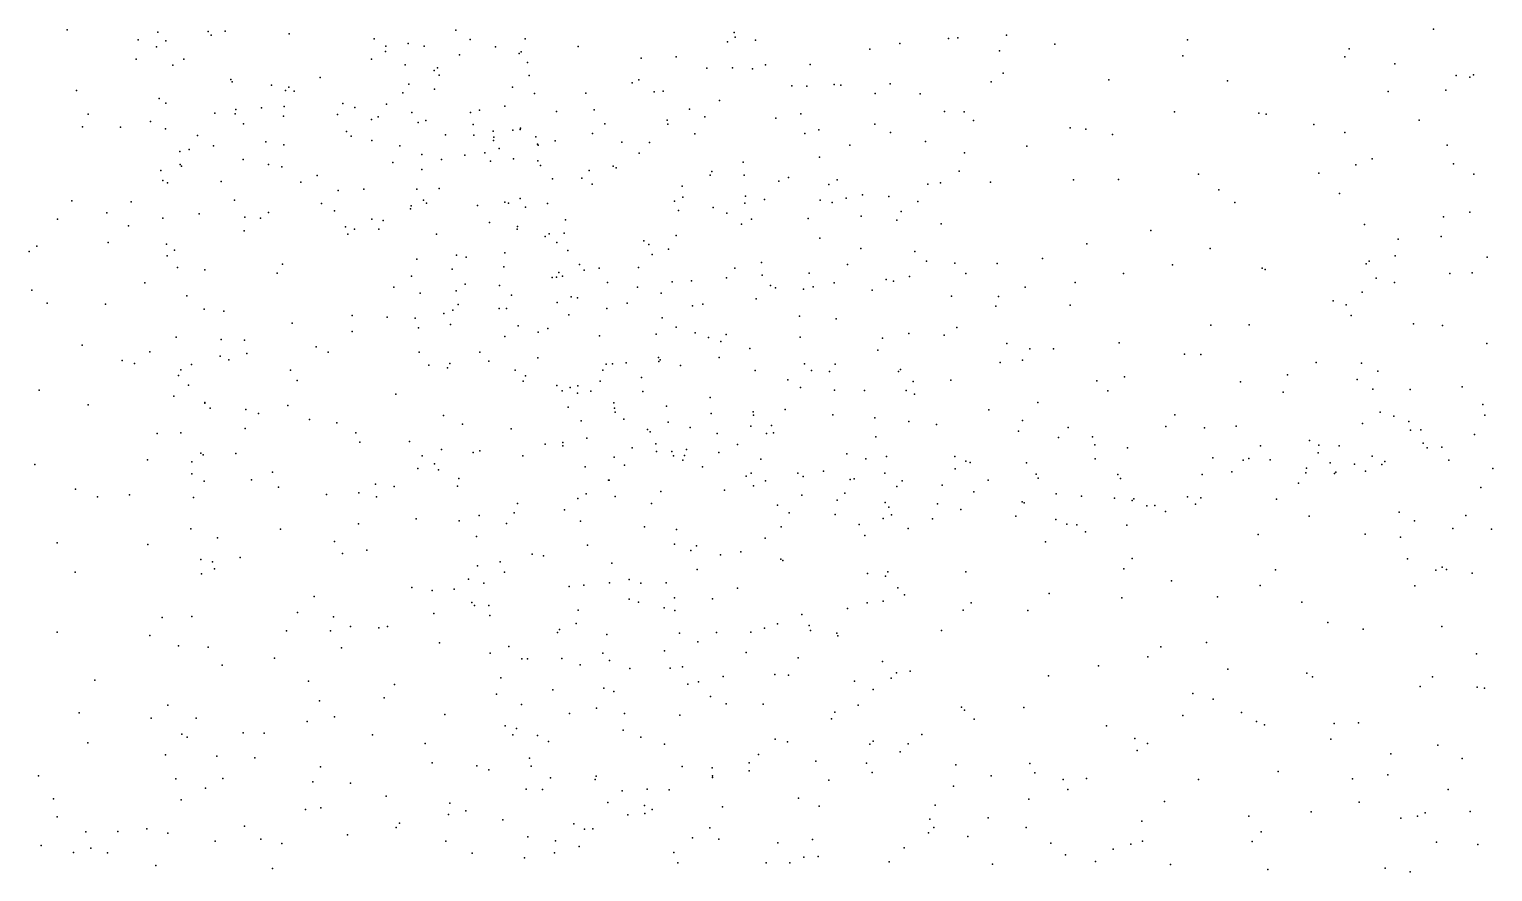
# Model space of a CAD drawing. Header units: metres. Extents: x -25 to 25, y -27.8 to 27.8.
# Drawn here: x -2.708 to -1.326, y -3.971 to -3.176 of the extents above; entities that cross this region are included whole.
import ezdxf

# ---------------------------------------------------------------- set-up
doc = ezdxf.new("R2010")
doc.units = ezdxf.units.M

msp = doc.modelspace()

# ---------------------------------------------------------------- linework, layer by layer
for p in [(-2.6725, -3.176, -0.4437), (-2.5868, -3.1784, -10.1973), (-2.5391, -3.1776, -9.8289), (-2.5232, -3.1775, 25.7237), (-2.3052, -3.1763, 2.5655), (-2.0425, -3.1787, 5.0213), (-1.3817, -3.1756, 15.8341), (-2.6052, -3.1857, -9.2595), (-2.5881, -3.1922, -10.0923), (-2.5792, -3.1866, -0.3821), (-2.5365, -3.1812, 6.3902), (-2.4628, -3.1798, -9.4196), (-2.3824, -3.1845, -24.0699), (-2.3715, -3.1917, -0.0091), (-2.3502, -3.189, 0.3056), (-2.3351, -3.1915, 0.4483), (-2.2917, -3.1853, 3.1281), (-2.2677, -3.1921, 4.2802), (-2.2398, -3.1846, 3.5949), (-2.1897, -3.1919, 5.2997), (-2.0487, -3.1873, -21.2223), (-2.0416, -3.1829, 6.7886), (-2.0223, -3.1858, -22.9457), (-1.8859, -3.189, -20.9876), (-1.84, -3.1843, 26.5348), (-1.831, -3.1837, 1.6309), (-1.7853, -3.1813, 1.7296), (-1.7394, -3.1897, 26.5513), (-1.6142, -3.1857, -25.7161), (-2.6073, -3.2039, 25.5724), (-2.5621, -3.2039, -10.4193), (-2.3848, -3.2037, 6.5843), (-2.3718, -3.1966, 24.186), (-2.3018, -3.1998, 3.9395), (-2.2454, -3.1985, 5.3813), (-2.2435, -3.1969, 3.3219), (-2.2377, -3.2069, -10.9006), (-2.1301, -3.2028, 4.5621), (-2.0971, -3.2016, 5.1808), (-1.9141, -3.1945, 1.443), (-1.7917, -3.1959, 1.8092), (-1.6186, -3.2007, 6.8149), (-1.4656, -3.2015, 6.7941), (-1.4616, -3.1941, -11.3359), (-2.5726, -3.2095, -9.9871), (-2.353, -3.2091, 0.2373), (-2.3259, -3.2145, -10.8089), (-2.3226, -3.212, 3.0391), (-2.3209, -3.219, 5.5378), (-2.236, -3.2191, -25.4864), (-2.0681, -3.2123, 23.8727), (-2.0439, -3.212, -25.6324), (-2.025, -3.2131, 2.1861), (-2.0127, -3.2091, 1.2107), (-1.9707, -3.2087, 1.2937), (-1.7883, -3.2171, -11.2172), (-1.4183, -3.2082, 15.5139), (-1.3604, -3.2193, -25.6124), (-1.3442, -3.2185, 15.9402), (-2.6636, -3.2334, -0.3825), (-2.5179, -3.223, 6.3348), (-2.5167, -3.2252, -10.5551), (-2.4795, -3.2285, -0.2246), (-2.4661, -3.2335, -20.5409), (-2.463, -3.2302, -24.8687), (-2.458, -3.2339, 25.7633), (-2.4335, -3.221, -0.1538), (-2.3496, -3.2273, 2.7815), (-2.3255, -3.2321, 2.6084), (-2.2519, -3.2301, 26.1873), (-2.1387, -3.2262, 0.9219), (-2.1323, -3.2232, -21.4502), (-2.1094, -3.2339, 2.2684), (-1.9878, -3.229, 4.9837), (-1.9739, -3.2292, 2.1252), (-1.9478, -3.2276, 6.7847), (-1.9415, -3.2283, 1.3791), (-1.8949, -3.2271, 23.7204), (-1.7995, -3.2253, 1.8852), (-1.6884, -3.2233, 6.7983), (-1.5765, -3.2244, 23.5755), (-1.4246, -3.2342, 15.7334), (-1.3701, -3.2331, 6.7354), (-1.3474, -3.2209, 26.4656), (-2.5856, -3.2411, -10.2307), (-2.5793, -3.2454, -10.3309), (-2.4674, -3.2484, 5.8639), (-2.412, -3.2458, 24.2516), (-2.3708, -3.2462, 0.0563), (-2.3553, -3.2357, 25.9627), (-2.2591, -3.2482, 5.4828), (-2.2309, -3.2362, 6.6725), (-2.1824, -3.236, -10.949), (-2.118, -3.2346, 5.2534), (-2.0561, -3.2428, 6.7423), (-1.9092, -3.2362, -11.1383), (-1.8667, -3.2367, 2.0061), (-2.6525, -3.2557, 25.458), (-2.533, -3.2548, -9.7989), (-2.5138, -3.2555, 6.1556), (-2.5132, -3.2513, 6.0537), (-2.489, -3.2497, 25.6651), (-2.4681, -3.2577, 6.3876), (-2.4172, -3.2562, -24.2722), (-2.4006, -3.2496, -25.216), (-2.3851, -3.2608, -10.7452), (-2.3788, -3.2583, 25.8797), (-2.3467, -3.2542, 2.8478), (-2.3335, -3.2618, 0.3608), (-2.2913, -3.2543, 0.537), (-2.2829, -3.2521, 3.9943), (-2.2101, -3.2533, 5.41), (-2.1745, -3.2518, 2.3316), (-2.1057, -3.2615, 26.3287), (-2.0846, -3.2511, -11.0199), (-2.0702, -3.2582, 1.0986), (-2.003, -3.2594, 23.8312), (-1.9793, -3.2555, 4.8795), (-1.8437, -3.2532, -11.1626), (-1.8252, -3.2534, 6.7747), (-1.8163, -3.2618, 26.5028), (-1.6265, -3.2537, 6.7675), (-1.5468, -3.2548, -11.293), (-1.54, -3.2558, 6.7609), (-1.3953, -3.2614, 15.8866), (-2.658, -3.2676, -9.2028), (-2.6221, -3.2679, 24.3538), (-2.5937, -3.2628, -20.376), (-2.5796, -3.2697, -0.3024), (-2.5493, -3.2758, -10.4686), (-2.5057, -3.2649, -9.6957), (-2.4085, -3.272, 6.479), (-2.341, -3.2636, 5.6425), (-2.3151, -3.2753, 3.0715), (-2.2888, -3.2655, 2.5106), (-2.2883, -3.2755, 26.032), (-2.2701, -3.2719, -10.8636), (-2.2514, -3.271, 24.1255), (-2.2446, -3.2703, 2.4333), (-2.2441, -3.2689, 3.7115), (-2.1763, -3.2739, 26.2395), (-2.1646, -3.2648, -21.6704), (-2.105, -3.2651, 23.9509), (-2.0797, -3.2744, 4.6106), (-1.9757, -3.2741, 5.0813), (-1.9623, -3.2704, 1.3266), (-1.9096, -3.2651, -20.0975), (-1.8947, -3.2731, 1.5246), (-1.7249, -3.2685, 26.5175), (-1.7101, -3.2699, 23.6386), (-1.685, -3.2751, -11.2351), (-1.495, -3.2655, 26.5119), (-1.4655, -3.2729, 6.7212), (-2.5573, -3.289, -9.8745), (-2.5342, -3.2857, 24.3674), (-2.4847, -3.2819, -9.4215), (-2.4679, -3.2848, -17.8373), (-2.404, -3.2764, 5.7652), (-2.3847, -3.2807, -0.0371), (-2.3582, -3.2857, 5.711), (-2.2697, -3.2807, 6.5946), (-2.2694, -3.2775, 4.0828), (-2.2644, -3.2883, 3.919), (-2.2298, -3.2772, 4.2541), (-2.228, -3.2842, 3.6386), (-2.2275, -3.285, 3.3998), (-2.2116, -3.2808, -22.0771), (-2.1486, -3.2821, 6.6795), (-2.1223, -3.2826, 4.5069), (-1.9331, -3.2849, 6.7412), (-1.8618, -3.2816, 1.5994), (-1.766, -3.2861, -11.1946), (-1.3688, -3.285, 6.6768), (-2.566, -3.2909, -9.9546), (-2.5657, -3.3033, -9.2975), (-2.5062, -3.2987, -0.1729), (-2.4822, -3.3032, -9.4891), (-2.3647, -3.3013, 0.1348), (-2.3375, -3.2937, 0.2511), (-2.3187, -3.2985, 24.2365), (-2.2967, -3.2946, 3.1383), (-2.2779, -3.2924, 3.2133), (-2.2725, -3.3001, 5.5881), (-2.2509, -3.298, 3.7802), (-2.2277, -3.2997, 3.516), (-2.132, -3.2926, 5.369), (-2.0338, -3.3012, -11.0469), (-1.9617, -3.2964, -11.1032), (-1.8249, -3.2921, 1.7398), (-1.4398, -3.2979, 15.4919), (-1.3631, -3.3026, -11.2951), (-2.5839, -3.309, -10.1874), (-2.5645, -3.3047, 25.4534), (-2.4695, -3.3055, 6.2231), (-2.4364, -3.3135, 6.314), (-2.3374, -3.3079, 2.6751), (-2.2254, -3.3043, 5.517), (-2.2141, -3.3168, 0.6691), (-2.1862, -3.3162, -10.9369), (-2.1792, -3.3089, 0.7378), (-2.1566, -3.3048, 4.3965), (-2.154, -3.3063, 24.0344), (-2.065, -3.3134, 2.2035), (-2.0636, -3.3098, 6.687), (-2.0329, -3.3134, 26.3444), (-1.991, -3.3156, 4.7323), (-1.8298, -3.3095, 1.8376), (-1.6793, -3.3173, 6.7205), (-1.6038, -3.3125, 23.5807), (-1.4903, -3.3115, -11.2744), (-1.4553, -3.3037, 15.6068), (-1.3437, -3.3124, 15.2248), (-2.5819, -3.3183, -10.3078), (-2.5777, -3.3206, -10.044), (-2.527, -3.3193, -9.7716), (-2.4518, -3.3199, 6.1359), (-2.4164, -3.3279, -19.7766), (-2.3923, -3.3265, 5.8387), (-2.3422, -3.3267, 2.9128), (-2.3211, -3.3258, 25.895), (-2.1764, -3.3219, 5.4646), (-2.0916, -3.3237, 1.0285), (-2.0002, -3.3191, 5.2278), (-1.9531, -3.3222, 5.141), (-1.9451, -3.3179, 1.4019), (-1.8595, -3.3217, 26.4533), (-1.8474, -3.3206, 1.6742), (-1.8004, -3.32, 23.6885), (-1.722, -3.3178, -17.738), (-1.5845, -3.3271, 26.5004), (-1.4707, -3.3308, 6.6707), (-2.668, -3.3375, 24.4338), (-2.612, -3.3386, -20.9522), (-2.5145, -3.3371, -9.6795), (-2.4322, -3.3401, 6.0589), (-2.348, -3.345, 2.7549), (-2.3476, -3.3422, 5.7771), (-2.3359, -3.3371, -10.7922), (-2.3331, -3.3398, 6.4707), (-2.2848, -3.342, -10.8409), (-2.259, -3.3387, 2.4446), (-2.2557, -3.3399, 0.543), (-2.2446, -3.3355, 3.9776), (-2.2396, -3.3437, 3.8794), (-2.2186, -3.3402, 3.5914), (-2.0988, -3.3379, 26.2696), (-2.0909, -3.334, -10.9976), (-2.0623, -3.344, 1.1072), (-2.0322, -3.3397, 4.639), (-2.0318, -3.3331, 5.3081), (-2.0138, -3.3363, 2.1317), (-1.9611, -3.337, 2.0733), (-1.9499, -3.3392, 23.8244), (-1.9365, -3.3351, 4.8792), (-1.9212, -3.3318, 4.9742), (-1.8963, -3.3334, 6.7062), (-1.8688, -3.3382, 23.7542), (-1.5695, -3.3393, 6.6871), (-2.6816, -3.3548, 25.2643), (-2.6348, -3.3488, -9.217), (-2.5819, -3.3538, -10.2451), (-2.5477, -3.35, -10.4645), (-2.5045, -3.3529, -9.4292), (-2.4899, -3.3538, -0.1234), (-2.4821, -3.3486, 25.5319), (-2.42, -3.3469, -0.0639), (-2.3847, -3.3548, 5.9038), (-2.3738, -3.3561, 25.7403), (-2.2735, -3.358, 5.6854), (-2.2016, -3.3556, 5.5596), (-2.0949, -3.3466, 5.4164), (-2.0492, -3.3491, -23.6778), (-2.0261, -3.355, 23.9209), (-1.9724, -3.3544, 6.6817), (-1.9225, -3.3521, 5.0854), (-1.8888, -3.3558, -25.5662), (-1.8846, -3.3477, -11.1171), (-1.3725, -3.3526, 15.9653), (-1.3475, -3.3483, 26.429), (-2.6144, -3.3611, 25.322), (-2.5051, -3.3659, -9.5596), (-2.4095, -3.362, 6.2508), (-2.4074, -3.3692, 6.1784), (-2.4009, -3.3644, 24.3615), (-2.3779, -3.3642, 0.0579), (-2.3235, -3.369, 3.0533), (-2.2475, -3.3642, 3.3391), (-2.2469, -3.3617, -17.9416), (-2.2209, -3.3713, 3.7841), (-2.217, -3.3688, -10.9007), (-2.203, -3.3682, 24.1438), (-2.0971, -3.3703, 6.6114), (-2.0355, -3.3595, 5.3731), (-1.9616, -3.3727, -11.0841), (-1.8468, -3.3592, 1.7825), (-1.6488, -3.3655, 6.6781), (-1.447, -3.3598, -20.7397), (-1.3746, -3.3712, -11.2603), (-2.7082, -3.3854, -9.1412), (-2.7009, -3.3805, 24.4991), (-2.6338, -3.3768, -0.2399), (-2.5785, -3.3784, 24.4748), (-2.5711, -3.384, -9.302), (-2.2098, -3.3768, 4.1251), (-2.1996, -3.3845, 6.5362), (-2.1277, -3.3753, 5.4979), (-2.1229, -3.3788, 2.2514), (-2.1044, -3.3833, -19.968), (-1.9229, -3.3825, 5.2509), (-1.8719, -3.3855, 5.1756), (-1.7092, -3.3783, -20.1923), (-1.5927, -3.3826, -11.2111), (-1.4153, -3.3738, 6.5691), (-2.5781, -3.3896, -10.0565), (-2.4691, -3.3973, 24.4513), (-2.3421, -3.3926, 2.9419), (-2.3046, -3.3889, 3.1357), (-2.2954, -3.3909, 24.2849), (-2.26, -3.4, 6.4608), (-2.2589, -3.3867, 0.478), (-2.1885, -3.3976, 0.6481), (-2.1197, -3.3883, 4.4054), (-2.0165, -3.3958, -22.853), (-1.9355, -3.3976, 1.4565), (-1.8606, -3.3945, 5.0936), (-1.8341, -3.3965, 26.4154), (-1.7941, -3.3967, -17.9509), (-1.7513, -3.392, 26.4511), (-1.6284, -3.3979, 26.4695), (-1.4454, -3.3971, 15.4492), (-1.4426, -3.3945, 26.4558), (-1.4182, -3.3895, -20.2326), (-1.3311, -3.3908, 6.4833), (-2.5683, -3.4005, -9.9635), (-2.5424, -3.4028, 25.31), (-2.4739, -3.4058, -10.6084), (-2.3472, -3.4087, 0.1326), (-2.3087, -3.4022, 5.8161), (-2.2142, -3.41, 3.4615), (-2.2103, -3.4098, 3.8497), (-2.2079, -3.4053, 3.5343), (-2.2044, -3.4087, 4.0625), (-2.1841, -3.403, 2.3178), (-2.1699, -3.401, -25.3656), (-2.1327, -3.4005, 0.861), (-2.1008, -3.4142, 24.0489), (-2.0827, -3.4132, 2.188), (-2.0495, -3.4102, 5.4722), (-2.0418, -3.401, 4.5663), (-2.0159, -3.4077, -11.0387), (-1.9716, -3.4059, -21.163), (-1.8988, -3.4117, 23.8159), (-1.8918, -3.4135, 1.62), (-1.8768, -3.4089, 1.8861), (-1.8237, -3.4063, 6.6536), (-1.6748, -3.4061, 23.6378), (-1.5436, -3.401, 23.5479), (-1.5407, -3.4025, 6.6223), (-1.4361, -3.4107, 23.4845), (-1.3664, -3.4061, 15.2692), (-1.3452, -3.4054, 23.4468), (-2.7058, -3.4219, 25.0482), (-2.5992, -3.415, -0.1902), (-2.5595, -3.4274, -10.3753), (-2.3639, -3.4192, -10.754), (-2.3391, -3.4246, 6.0025), (-2.305, -3.4226, 0.2769), (-2.2966, -3.4161, 2.5187), (-2.2641, -3.4176, 25.9339), (-2.2526, -3.4265, 2.432), (-2.1965, -3.4281, 3.9426), (-2.162, -3.4148, -21.8408), (-2.1336, -3.419, -10.9536), (-2.1112, -3.4246, 0.9312), (-2.0082, -3.4175, 1.2574), (-2.0032, -3.4197, 2.0934), (-1.9768, -3.4211, 26.3103), (-1.9679, -3.4188, 23.8964), (-1.9478, -3.4151, 4.7203), (-1.912, -3.4219, 5.343), (-1.837, -3.4277, 4.998), (-1.7926, -3.428, -23.3038), (-1.7676, -3.419, 23.7107), (-1.7204, -3.4146, -11.1523), (-1.4492, -3.4237, 15.7672), (-1.4186, -3.4148, 15.8902), (-2.6914, -3.4342, -0.198), (-2.6362, -3.4352, 25.1233), (-2.5429, -3.4398, 25.2258), (-2.5245, -3.4416, -0.099), (-2.3082, -3.4407, -10.7983), (-2.3032, -3.4354, 5.9301), (-2.2644, -3.4392, 6.3526), (-2.2575, -3.4392, 0.4281), (-2.2097, -3.4337, 5.7122), (-2.1905, -3.4291, 26.06), (-2.1627, -3.4393, 4.1614), (-2.1435, -3.4343, -22.6151), (-2.0817, -3.4368, 5.5524), (-2.0719, -3.4351, 1.0846), (-2.0217, -3.4301, 6.5805), (-1.7952, -3.437, 5.175), (-1.7249, -3.4361, 6.6193), (-1.4766, -3.432, -11.21), (-1.4643, -3.4358, 15.6268), (-2.4599, -3.4531, 25.4061), (-2.4032, -3.4459, -24.8012), (-2.3702, -3.4473, 0.0548), (-2.3437, -3.4484, 25.6653), (-2.3165, -3.4438, 6.0758), (-2.3103, -3.4543, 3.0949), (-2.2465, -3.4555, 5.8234), (-2.1985, -3.4452, 0.5738), (-2.1103, -3.448, 4.335), (-1.9807, -3.4464, 5.4593), (-1.9459, -3.4491, 2.0228), (-1.5923, -3.4549, 6.5668), (-1.5561, -3.4548, -17.5478), (-1.4596, -3.4457, 6.5073), (-1.4006, -3.4536, 15.3548), (-1.3733, -3.4553, 6.416), (-2.5696, -3.4664, -10.1739), (-2.5268, -3.4685, -9.4661), (-2.5048, -3.4692, -10.5356), (-2.4033, -3.461, 24.464), (-2.3405, -3.4576, 2.8794), (-2.2591, -3.4656, 3.2812), (-2.2275, -3.4615, 24.2491), (-2.2184, -3.4581, -10.876), (-2.1696, -3.4649, 6.4566), (-2.1161, -3.4634, 2.241), (-2.0973, -3.457, 6.5068), (-2.0791, -3.4622, -18.0552), (-2.0667, -3.4666, 26.2071), (-2.0501, -3.4639, 4.4579), (-1.9802, -3.4664, 1.3249), (-1.9024, -3.4673, 6.5697), (-1.8774, -3.4627, 4.8221), (-1.844, -3.4645, 5.3737), (-1.8322, -3.4571, 6.5898), (-2.6583, -3.4738, -9.1627), (-2.5944, -3.48, 24.7177), (-2.5028, -3.4817, -0.0433), (-2.4373, -3.4753, 0.0011), (-2.4259, -3.4803, -10.6457), (-2.3398, -3.4804, 0.1505), (-2.2827, -3.4805, 3.1927), (-2.0551, -3.4705, -10.9773), (-2.0277, -3.477, 1.1981), (-1.9068, -3.4786, 1.575), (-1.7848, -3.4722, 5.0395), (-1.7631, -3.4774, -11.1094), (-1.7409, -3.4773, 5.1517), (-1.6786, -3.4718, 26.436), (-1.617, -3.4824, -11.1383), (-1.6016, -3.4828, 23.5774), (-1.3314, -3.4723, -11.1985), (-2.6205, -3.4884, 24.9739), (-2.6087, -3.4912, -9.2283), (-2.565, -3.4972, -0.0853), (-2.5551, -3.492, -9.8625), (-2.5279, -3.4841, -10.4408), (-2.5198, -3.4876, 24.6499), (-2.3307, -3.4927, 2.9429), (-2.3131, -3.4951, 2.5776), (-2.3109, -3.4911, 0.2483), (-2.2742, -3.489, 25.8191), (-2.2277, -3.4857, 3.3706), (-2.1633, -3.4919, 4.0211), (-2.1573, -3.4915, -23.8942), (-2.1444, -3.4906, 4.117), (-2.1138, -3.4856, 0.8886), (-2.1134, -3.4892, 4.2497), (-2.1122, -3.4876, 5.6835), (-2.0931, -3.4932, 24.0942), (-2.0565, -3.4855, 2.1554), (-1.976, -3.4914, 5.5308), (-1.9469, -3.4919, 1.43), (-1.8852, -3.4967, 1.8788), (-1.7913, -3.4901, 4.9703), (-1.7699, -3.488, 5.3329), (-1.4927, -3.4903, 23.4907), (-1.4497, -3.4909, -17.3535), (-2.5674, -3.5024, -10.0688), (-2.4615, -3.4975, 24.5892), (-2.4553, -3.5073, 25.3094), (-2.2494, -3.4976, 6.0234), (-2.2416, -3.5079, -24.0878), (-2.2396, -3.5029, 6.1037), (-2.1689, -3.5077, 3.701), (-2.1664, -3.4976, 5.7694), (-2.1298, -3.5045, 6.4042), (-2.0227, -3.4979, 5.5933), (-1.9917, -3.5067, 23.9631), (-1.9693, -3.4979, 4.5622), (-1.9525, -3.4987, -11.0278), (-1.8873, -3.4987, 26.3495), (-1.8733, -3.5081, 4.7476), (-1.8378, -3.5068, -11.0684), (-1.6997, -3.5075, 23.6586), (-1.6738, -3.5039, 5.243), (-1.5641, -3.5084, 6.4917), (-1.5196, -3.5018, 26.4313), (-1.454, -3.5063, 15.714), (-1.4343, -3.4983, 6.4048), (-2.699, -3.5163, -9.1061), (-2.5716, -3.5221, 24.8945), (-2.5578, -3.5117, -9.9902), (-2.3619, -3.5202, 25.5229), (-2.2099, -3.512, 25.9618), (-2.2048, -3.517, 5.9481), (-2.1973, -3.5139, 6.2833), (-2.1905, -3.5192, 0.525), (-2.1901, -3.5122, 5.8717), (-2.1777, -3.5173, 3.5749), (-2.1286, -3.5175, 26.0858), (-2.0651, -3.5234, 1.0923), (-1.9797, -3.5137, 2.0623), (-1.9475, -3.5164, 6.501), (-1.9194, -3.5165, 1.9817), (-1.8799, -3.5165, 1.7976), (-1.872, -3.5201, 6.5053), (-1.6893, -3.5169, 5.3353), (-1.5239, -3.5181, -11.1433), (-1.4393, -3.5155, 15.4782), (-1.4038, -3.5157, 6.332), (-1.3548, -3.5131, 15.9741), (-2.6526, -3.5302, -0.1), (-2.5424, -3.5279, -10.3461), (-2.5424, -3.5285, -9.4306), (-2.5373, -3.5334, -9.5424), (-2.5038, -3.5345, 24.728), (-2.4918, -3.5385, 25.1453), (-2.4639, -3.5308, -10.5664), (-2.1993, -3.5324, 6.1686), (-2.1562, -3.5283, 0.6439), (-2.1553, -3.5333, -22.0298), (-2.1548, -3.5372, 3.85), (-2.1064, -3.5314, 5.7836), (-2.0641, -3.5384, 4.2799), (-2.0244, -3.5368, 5.6875), (-1.9942, -3.5347, 4.4566), (-1.8018, -3.535, 5.4886), (-1.7557, -3.5279, 5.4352), (-1.4322, -3.5372, -25.5585), (-1.3352, -3.53, 6.1708), (-2.5042, -3.5524, 24.8185), (-2.4436, -3.5441, 0.0364), (-2.4178, -3.5472, -10.6259), (-2.3168, -3.5402, 2.6574), (-2.2989, -3.5483, 0.2905), (-2.1868, -3.5453, 6.0097), (-2.1465, -3.5438, 3.9633), (-2.1047, -3.5467, 2.234), (-2.0839, -3.5517, 5.848), (-2.0268, -3.5503, 2.1173), (-2.024, -3.5398, 6.4275), (-2.007, -3.5497, -21.3184), (-1.9491, -3.5395, 5.6066), (-1.9094, -3.5425, 4.6201), (-1.8773, -3.5458, 1.7161), (-1.8513, -3.5488, 5.5656), (-1.7702, -3.5449, 4.9096), (-1.7269, -3.5516, 5.5052), (-1.6346, -3.5507, 5.4991), (-1.6263, -3.5396, 6.466), (-1.5983, -3.552, 5.2247), (-1.5683, -3.5502, 5.3592), (-1.4489, -3.5479, 15.5699), (-1.4192, -3.5409, 15.8685), (-1.4053, -3.546, 6.2474), (-1.3334, -3.5398, -11.1465), (-2.5875, -3.5572, -19.5618), (-2.565, -3.5566, -9.3451), (-2.3998, -3.5567, 25.3517), (-2.3961, -3.5655, 24.6091), (-2.349, -3.5647, -10.7134), (-2.2531, -3.553, 24.3731), (-2.2042, -3.5657, 3.3929), (-2.1815, -3.5615, 3.4842), (-2.1242, -3.5536, 5.9376), (-2.1216, -3.5557, 4.0586), (-2.0584, -3.5573, -10.9332), (-2.012, -3.5572, 4.3751), (-2.0053, -3.5567, 1.27), (-1.9086, -3.5605, 5.6609), (-1.7739, -3.555, 6.472), (-1.7359, -3.561, -20.9434), (-1.704, -3.5604, -11.0799), (-1.499, -3.5638, 5.4405), (-1.4035, -3.5542, 6.1758), (-1.3938, -3.5538, 15.3697), (-1.3915, -3.5663, 5.6746), (-1.3432, -3.5581, 6.0238), (-2.5462, -3.5759, -9.7524), (-2.5439, -3.5774, -9.6148), (-2.513, -3.5761, -10.4074), (-2.337, -3.5784, 24.5451), (-2.3187, -3.5722, 2.9529), (-2.2888, -3.5751, -19.7754), (-2.2826, -3.5735, 2.541), (-2.242, -3.5784, 3.2855), (-2.221, -3.5672, 2.4158), (-2.2042, -3.569, 0.4425), (-2.1558, -3.5797, 3.6979), (-2.1387, -3.5708, -10.8914), (-2.1164, -3.567, 6.2148), (-2.1157, -3.5742, 0.8157), (-2.1012, -3.5741, 6.1393), (-2.0996, -3.5783, 6.0234), (-2.0893, -3.5779, 4.1443), (-2.0875, -3.5722, 24.1414), (-2.0569, -3.5751, 6.2694), (-2.0392, -3.5676, 24.0436), (-1.9361, -3.5766, 5.7242), (-1.8985, -3.5789, 1.9282), (-1.8341, -3.5789, 4.7226), (-1.7018, -3.5678, 6.4475), (-1.6709, -3.5709, 5.0197), (-1.5903, -3.5801, 6.3476), (-1.5452, -3.569, 5.4984), (-1.4907, -3.5755, 5.6043), (-1.4902, -3.5684, 6.2922), (-1.471, -3.5688, 5.5221), (-1.4397, -3.5786, 5.3787), (-1.3879, -3.5707, 5.9163), (-1.374, -3.5701, 5.7959), (-2.7031, -3.5865, -9.0835), (-2.5966, -3.5822, -9.2463), (-2.5546, -3.5841, -10.051), (-2.4785, -3.5937, 24.8956), (-2.3411, -3.5903, 25.4361), (-2.3255, -3.5859, 2.8275), (-2.3218, -3.5917, 2.7536), (-2.1831, -3.5887, 24.2978), (-2.1461, -3.587, 3.7733), (-2.091, -3.5825, 0.9391), (-2.0722, -3.5887, 26.1123), (-2.0171, -3.5815, 5.8617), (-1.9579, -3.5929, 4.4293), (-1.9179, -3.5811, 4.547), (-1.8337, -3.5907, -11.0237), (-1.8237, -3.5834, 6.3992), (-1.8195, -3.5845, 5.6962), (-1.7663, -3.5848, 26.3648), (-1.7015, -3.5813, 5.6158), (-1.5723, -3.5934, 5.1307), (-1.5615, -3.5823, 5.6118), (-1.5564, -3.5808, 26.4007), (-1.536, -3.582, -20.7927), (-1.5018, -3.5899, 5.2695), (-1.4796, -3.5851, 5.7252), (-1.4742, -3.5937, 5.8116), (-1.4565, -3.5863, -11.1038), (-1.446, -3.5929, 26.4009), (-1.4308, -3.5866, 23.4204), (-1.4277, -3.5836, 15.785), (-1.3675, -3.5824, 5.4352), (-1.3259, -3.5904, 23.3402), (-2.5545, -3.5952, -9.9636), (-2.543, -3.6021, -10.2519), (-2.4984, -3.6011, 0.0366), (-2.4729, -3.6078, -10.5179), (-2.3811, -3.6051, -10.6511), (-2.3635, -3.6073, -24.5223), (-2.3036, -3.6071, 3.0344), (-2.3025, -3.5998, 25.5643), (-2.1611, -3.6013, 3.5845), (-2.1604, -3.6012, 25.9707), (-2.031, -3.5975, 6.001), (-2.0264, -3.5946, 1.204), (-2.0241, -3.6068, 4.2517), (-2.0127, -3.602, 6.1477), (-1.9822, -3.5946, 6.2854), (-1.9772, -3.5977, 1.3391), (-1.9327, -3.6008, 5.806), (-1.9292, -3.6001, 1.5109), (-1.9001, -3.5947, 6.3295), (-1.8886, -3.6074, 1.7941), (-1.8837, -3.6018, 23.8694), (-1.846, -3.6061, 5.7881), (-1.8025, -3.6013, -22.9533), (-1.7573, -3.5956, 6.3749), (-1.7553, -3.5994, 4.8439), (-1.6799, -3.5959, 6.3431), (-1.6776, -3.5997, 5.7187), (-1.6003, -3.5961, 5.718), (-1.5094, -3.6042, 6.1071), (-1.5023, -3.5945, 6.2062), (-1.4755, -3.5949, 5.8961), (-2.6646, -3.6098, -0.0297), (-2.6439, -3.617, -9.166), (-2.6135, -3.6151, -18.0544), (-2.5532, -3.6177, -9.8688), (-2.4275, -3.6149, -10.5808), (-2.3969, -3.6134, 24.6832), (-2.3801, -3.6172, 25.2687), (-2.1901, -3.6185, 25.8887), (-2.1822, -3.6142, 2.3567), (-2.1547, -3.6168, 0.5659), (-2.1118, -3.6119, 3.9506), (-2.0514, -3.6107, 2.1481), (-1.9785, -3.6154, 6.0795), (-1.9451, -3.6202, 26.2424), (-1.9378, -3.6136, 5.9184), (-1.8159, -3.6123, 23.7881), (-1.7384, -3.6141, 6.3021), (-1.7142, -3.6163, 5.789), (-1.683, -3.6182, 6.2591), (-1.6664, -3.6205, 26.384), (-1.6648, -3.619, 4.9691), (-1.6143, -3.6171, 6.2178), (-1.6016, -3.6179, 23.5607), (-1.5302, -3.6191, 6.0051), (-1.3371, -3.6082, 15.9664), (-2.2832, -3.6346, -10.7523), (-2.2502, -3.632, 24.4436), (-2.247, -3.6232, 0.3345), (-2.2027, -3.6294, 3.3637), (-2.1205, -3.6232, -22.2215), (-2.0015, -3.6248, 2.0859), (-1.9903, -3.6322, 24.0134), (-1.947, -3.6337, 1.4398), (-1.8999, -3.6225, 6.1627), (-1.8963, -3.6268, 6.0682), (-1.8938, -3.6341, -10.9716), (-1.8503, -3.6237, 4.6266), (-1.8283, -3.629, 5.941), (-1.7763, -3.6354, 6.2228), (-1.7703, -3.6217, -11.0319), (-1.7686, -3.6226, 5.8382), (-1.6526, -3.6254, 6.1587), (-1.6452, -3.6252, -11.0574), (-1.6349, -3.6309, 6.0702), (-1.6067, -3.6241, 5.9753), (-1.4993, -3.6352, -11.0693), (-1.4144, -3.6315, 15.5441), (-1.3512, -3.6346, 15.3513), (-2.5555, -3.6474, -9.5472), (-2.471, -3.6477, 0.085), (-2.3972, -3.6426, 25.1557), (-2.3429, -3.6379, 0.186), (-2.302, -3.6396, 0.2481), (-2.2574, -3.6421, 3.1974), (-2.1875, -3.6399, 0.4331), (-2.1272, -3.6454, 0.686), (-2.097, -3.6478, 0.8813), (-1.9979, -3.6453, -10.9181), (-1.9244, -3.6432, 1.975), (-1.9016, -3.6376, 1.638), (-1.8781, -3.6469, -20.1409), (-1.8552, -3.6378, 6.0062), (-1.7386, -3.6385, 5.922), (-1.7281, -3.6427, -23.3281), (-1.7188, -3.6434, 6.1194), (-1.6714, -3.6439, -18.0051), (-1.3997, -3.6397, 5.2346), (-1.3636, -3.6469, -11.0627), (-1.327, -3.6475, 5.2927), (-2.6817, -3.6606, -9.0993), (-2.5961, -3.6621, -9.2603), (-2.5303, -3.6556, -10.1439), (-2.42, -3.6593, 24.8688), (-2.2859, -3.6546, 2.5878), (-2.181, -3.6626, -18.1701), (-2.0989, -3.6616, -10.8584), (-2.0132, -3.656, 26.1428), (-1.919, -3.6537, 4.396), (-1.7482, -3.6594, 4.7568), (-1.7107, -3.6502, 6.0035), (-1.5476, -3.6526, 5.0705), (-1.4464, -3.6523, 5.1724), (-1.413, -3.6551, 15.7121), (-2.5462, -3.6762, -9.7304), (-2.5091, -3.6742, -10.2614), (-2.4122, -3.6704, -18.1021), (-2.3895, -3.6675, 24.7565), (-2.2331, -3.6712, 2.4868), (-2.2226, -3.6726, -10.7743), (-2.0834, -3.6676, 24.189), (-2.0779, -3.6633, -21.6256), (-2.0552, -3.6717, 26.0679), (-2.036, -3.669, 1.1678), (-1.9982, -3.6759, 1.2881), (-1.6666, -3.6754, 23.6241), (-1.4063, -3.6755, 23.3476), (-2.6647, -3.6882, 0.0308), (-2.5456, -3.6898, -9.8406), (-2.535, -3.6783, -10.0686), (-2.5332, -3.6849, -9.9569), (-2.2849, -3.6822, 3.0303), (-2.2635, -3.6785, 25.6102), (-2.2593, -3.6883, 3.1299), (-2.1579, -3.6797, 0.5262), (-2.0774, -3.6856, 0.9847), (-1.9965, -3.6773, 4.179), (-1.9165, -3.6895, -10.9125), (-1.8973, -3.6878, 23.9129), (-1.8236, -3.688, 4.5529), (-1.6744, -3.6851, -11.0006), (-1.5312, -3.6861, -20.2358), (-1.3795, -3.6862, 26.3743), (-1.3736, -3.6835, 15.8279), (-1.3695, -3.6856, 15.4337), (-1.3452, -3.6891, 5.2168), (-2.3467, -3.7028, 24.6472), (-2.3069, -3.7042, -10.6575), (-2.2932, -3.6947, 2.9264), (-2.2788, -3.6985, 24.5009), (-2.1984, -3.7017, 3.3039), (-2.1844, -3.7005, 2.4062), (-2.1601, -3.6981, 3.4585), (-2.1415, -3.695, 0.5937), (-2.1307, -3.6985, 24.2728), (-2.1067, -3.6981, -19.9458), (-2.0394, -3.7032, 24.1055), (-1.8996, -3.6918, -23.6424), (-1.8879, -3.7029, 1.8216), (-1.6294, -3.6963, 4.8859), (-1.5455, -3.7008, 5.0046), (-1.3996, -3.7011, 15.6379), (-2.4392, -3.7113, -19.5311), (-2.3277, -3.7056, 25.3237), (-2.2902, -3.7168, 25.4826), (-2.1415, -3.7138, 2.322), (-2.1327, -3.7165, 3.5962), (-2.0986, -3.7125, 3.7925), (-2.0628, -3.7132, 2.1937), (-1.9169, -3.7172, 1.9764), (-1.9016, -3.7155, 1.6259), (-1.8814, -3.7096, 4.3686), (-1.8184, -3.7171, 26.286), (-1.7448, -3.7082, 4.6724), (-1.6761, -3.7125, 26.3523), (-1.586, -3.7115, -17.7084), (-1.5063, -3.7165, 23.422), (-2.5827, -3.7309, -9.3415), (-2.5548, -3.73, -9.5839), (-2.4548, -3.7261, 0.1402), (-2.4207, -3.7304, 25.029), (-2.326, -3.7271, 0.252), (-2.2877, -3.7196, 2.7471), (-2.2742, -3.7196, -25.0004), (-2.2733, -3.729, 2.6694), (-2.1899, -3.7242, 0.4323), (-2.1085, -3.7218, 3.7112), (-2.0985, -3.7245, 0.8377), (-1.9786, -3.7282, 4.1242), (-1.9355, -3.7224, 4.2394), (-1.8262, -3.7239, 4.4612), (-1.765, -3.7243, 23.7324), (-2.6817, -3.7448, -9.0637), (-2.4652, -3.7435, -10.2754), (-2.4236, -3.7437, 24.8631), (-2.4048, -3.7395, 25.1156), (-2.3781, -3.7408, -10.5275), (-2.3699, -3.7394, 25.2232), (-2.2093, -3.745, 25.7209), (-2.2074, -3.7424, -24.1835), (-2.1915, -3.7367, -10.7487), (-2.094, -3.7459, -10.7902), (-2.059, -3.7452, 26.0149), (-2.0266, -3.7449, 1.1849), (-2.0137, -3.7409, -10.831), (-2.0016, -3.7369, 4.0525), (-1.9716, -3.7386, 26.1272), (-1.9704, -3.7431, 1.3411), (-1.9455, -3.7457, 23.9854), (-1.8465, -3.7434, -10.8888), (-1.4818, -3.7358, -10.9739), (-1.4482, -3.7421, 26.3672), (-1.374, -3.7396, 5.1177), (-2.5943, -3.7479, -9.2302), (-2.5671, -3.7576, -9.4236), (-2.5391, -3.7591, -9.7718), (-2.4133, -3.7595, -10.4173), (-2.3208, -3.7548, -10.5856), (-2.2553, -3.7585, 3.0566), (-2.1626, -3.747, 25.826), (-2.0767, -3.7539, 24.1873), (-1.9444, -3.7483, 1.4343), (-1.6393, -3.7586, 4.7428), (-1.5961, -3.7545, -10.9452), (-2.4766, -3.7694, -10.1658), (-2.2728, -3.7646, 2.9184), (-2.243, -3.7699, 24.4318), (-2.2376, -3.77, 25.6112), (-2.2053, -3.7696, 3.2167), (-2.1666, -3.7648, -25.1968), (-2.1603, -3.7717, 2.3748), (-2.1081, -3.7624, 0.7561), (-2.0312, -3.764, 3.9105), (-1.982, -3.769, 2.0958), (-1.9024, -3.7725, -10.8509), (-1.6518, -3.7681, -20.8402), (-1.3411, -3.7653, 15.8057), (-2.526, -3.7759, -9.9158), (-2.188, -3.7757, 2.4591), (-2.141, -3.779, 3.4802), (-2.1029, -3.7788, 25.9163), (-2.0911, -3.7777, 2.2591), (-2.0528, -3.7866, 1.0932), (-2.004, -3.7849, 24.0735), (-1.9911, -3.7855, -18.3613), (-1.889, -3.7831, 1.912), (-1.876, -3.7816, 1.7533), (-1.7454, -3.7862, 4.5127), (-1.6982, -3.7767, 4.6121), (-1.576, -3.7797, 4.8098), (-1.5015, -3.7834, -20.6815), (-1.496, -3.787, 4.9157), (-1.3829, -3.7869, 23.2468), (-2.6464, -3.7903, 0.1077), (-2.4443, -3.7911, 0.1717), (-2.3631, -3.7943, -10.4709), (-2.2627, -3.788, 0.3509), (-2.2138, -3.7994, 3.1516), (-2.1655, -3.7978, 0.4963), (-2.1562, -3.8008, -10.7107), (-2.0861, -3.7938, 3.701), (-2.0762, -3.7918, 0.951), (-1.9288, -3.791, 4.1367), (-1.9112, -3.7989, 26.1669), (-1.8942, -3.7881, 4.2067), (-1.3944, -3.7961, 5.0012), (-1.3407, -3.7969, 26.34), (-1.3337, -3.7977, 15.5121), (-2.5772, -3.8138, -9.3507), (-2.4342, -3.8095, 24.9157), (-2.3729, -3.8068, 0.2143), (-2.2669, -3.8034, 25.4796), (-2.2433, -3.813, 2.6351), (-2.0648, -3.8057, 1.0238), (-2.05, -3.8126, 3.7665), (-2.015, -3.8129, 1.2097), (-1.9253, -3.8136, 1.5054), (-1.6093, -3.8026, 23.5048), (-1.5901, -3.8081, 26.3333), (-2.6611, -3.8209, -19.2621), (-2.593, -3.8259, -9.2161), (-2.5506, -3.8259, -9.6803), (-2.4199, -3.8247, -10.2723), (-2.3156, -3.8225, -10.5216), (-2.1978, -3.8217, 0.4259), (-2.1723, -3.8165, 3.2748), (-2.1461, -3.8215, 3.4008), (-2.0938, -3.8233, 3.612), (-1.9504, -3.8265, -10.7953), (-1.9473, -3.8203, 1.4132), (-1.8276, -3.8157, -10.8369), (-1.8249, -3.8184, 26.2257), (-1.8158, -3.827, 4.2874), (-1.7688, -3.816, 23.7448), (-1.6186, -3.8235, 4.648), (-1.5632, -3.8206, 23.4273), (-2.5642, -3.8412, -9.4608), (-2.5063, -3.84, -9.9672), (-2.4864, -3.8402, -10.0552), (-2.4458, -3.8293, -10.194), (-2.384, -3.8417, 25.1545), (-2.2586, -3.8334, 2.7694), (-2.2515, -3.8417, 2.892), (-2.2479, -3.8359, -24.4168), (-2.2282, -3.8425, 3.0507), (-2.1472, -3.8374, 25.7765), (-1.8652, -3.8415, -22.6176), (-1.6907, -3.8332, -10.8479), (-1.5489, -3.8292, -10.8583), (-1.5416, -3.8322, 4.7528), (-1.4757, -3.8312, 23.3153), (-1.4526, -3.8303, 4.8693), (-2.6529, -3.8492, -9.0416), (-2.559, -3.8441, -9.5409), (-2.3344, -3.8499, 25.2474), (-2.2179, -3.848, 2.5669), (-2.1307, -3.8441, 2.3428), (-2.1082, -3.8507, 3.5201), (-2.0037, -3.846, -10.7514), (-1.9919, -3.8485, 1.2757), (-1.9142, -3.8507, 1.9965), (-1.911, -3.8476, 4.0724), (-1.8781, -3.8501, 1.8671), (-1.6639, -3.8452, 26.306), (-1.6617, -3.8564, 4.5131), (-1.652, -3.85, 23.5749), (-1.4788, -3.846, 4.8044), (-1.3776, -3.8514, 4.9172), (-2.5796, -3.8606, -9.278), (-2.5311, -3.8619, -9.7692), (-2.4953, -3.8635, 0.1868), (-2.3275, -3.8683, 24.5783), (-2.2358, -3.8638, 2.6893), (-2.0281, -3.8683, 1.1533), (-2.0195, -3.8603, -21.5529), (-1.9653, -3.8666, -21.344), (-1.9174, -3.8685, 3.9948), (-1.8857, -3.8578, 23.9322), (-1.8329, -3.87, 4.1796), (-1.7631, -3.8687, 4.3086), (-1.4223, -3.8598, -25.5786), (-1.3548, -3.8641, -10.7885), (-2.6996, -3.8805, -3.4072), (-2.5698, -3.8834, 0.1729), (-2.5255, -3.883, -18.3929), (-2.4331, -3.8719, 24.8457), (-2.2855, -3.871, -24.6429), (-2.2742, -3.8748, -10.4927), (-2.2341, -3.8712, 25.5233), (-2.216, -3.8825, -10.5583), (-2.1737, -3.8839, 2.4945), (-2.1727, -3.8808, 24.3352), (-2.0916, -3.8717, 0.8187), (-2.0633, -3.873, 25.9117), (-2.0628, -3.8804, 0.9984), (-2.0628, -3.8819, 24.1925), (-2.0281, -3.8757, 3.7172), (-1.9121, -3.8774, 1.5358), (-1.7995, -3.8804, 23.7943), (-1.7585, -3.8776, 26.2327), (-1.7316, -3.8839, 23.6984), (-1.7097, -3.883, 4.3699), (-1.6037, -3.8838, -22.9019), (-1.5286, -3.8764, -10.8006), (-1.4584, -3.8834, 26.3189), (-1.4251, -3.8794, -10.781), (-2.5418, -3.8921, -9.642), (-2.4404, -3.8862, 24.9743), (-2.4047, -3.8875, 24.6819), (-2.2389, -3.8931, 2.8294), (-2.2234, -3.8934, 2.9879), (-2.1481, -3.8947, 2.4121), (-2.1245, -3.8929, 0.6201), (-2.1039, -3.8936, 0.7282), (-1.9531, -3.8847, 3.8847), (-1.8352, -3.8903, -10.7588), (-1.7272, -3.8934, -18.3267), (-1.3679, -3.8933, 4.8522), (-2.6854, -3.9021, -3.2675), (-2.5648, -3.903, -9.3396), (-2.4329, -3.9107, 25.0896), (-2.3711, -3.8998, -19.344), (-2.3109, -3.9063, 25.3389), (-2.1618, -3.9058, 3.217), (-2.127, -3.9085, 3.3788), (-2.0534, -3.9097, -23.9579), (-1.9816, -3.9016, 3.79), (-1.9622, -3.9092, -10.6943), (-1.8525, -3.9083, 1.7356), (-1.7642, -3.9026, -10.7627), (-1.6358, -3.9046, -10.7664), (-1.452, -3.9054, 4.7288), (-2.682, -3.9191, -3.0435), (-2.4472, -3.9124, -10.0539), (-2.3584, -3.9252, -10.2281), (-2.3121, -3.9171, 24.4959), (-2.296, -3.9136, 0.3269), (-2.261, -3.9219, -10.408), (-2.1427, -3.9173, 0.557), (-2.1267, -3.9159, -10.5874), (-2.1199, -3.9121, 24.2589), (-1.8575, -3.9213, 1.8393), (-1.8025, -3.9201, 26.1716), (-1.6572, -3.9232, -25.5478), (-1.5564, -3.9184, 26.2779), (-1.4975, -3.9144, 4.6544), (-1.4126, -3.9205, 23.1883), (-1.3969, -3.9185, -10.7157), (-1.3897, -3.9154, -17.262), (-1.3471, -3.9141, 26.2843), (-2.6548, -3.9333, -3.1855), (-2.6246, -3.9331, 0.176), (-2.5971, -3.9306, -18.6082), (-2.5772, -3.9347, -9.1964), (-2.5049, -3.9281, -9.7617), (-2.4076, -3.9361, -10.1123), (-2.3615, -3.9293, 0.269), (-2.2372, -3.9381, 0.3983), (-2.1938, -3.9259, 25.6004), (-2.1838, -3.9309, 0.4625), (-2.1758, -3.9304, 3.1176), (-2.0816, -3.939, 0.8386), (-2.0653, -3.9297, 2.2703), (-1.8589, -3.9343, 1.9297), (-1.8537, -3.9291, 23.8878), (-1.8218, -3.9376, 4.0892), (-1.7665, -3.9293, 4.2014), (-1.5447, -3.9333, 4.5551), (-2.697, -3.9461, -2.8701), (-2.6665, -3.9527, -2.9833), (-2.65, -3.9488, -3.1141), (-2.6342, -3.9533, -8.9875), (-2.5325, -3.942, -18.9773), (-2.4896, -3.9404, 0.2121), (-2.4698, -3.9445, 24.8157), (-2.3147, -3.942, -18.607), (-2.2122, -3.9533, 2.8909), (-2.2113, -3.9417, 2.7083), (-2.1888, -3.9471, 2.5815), (-2.0993, -3.953, -18.5825), (-2.0569, -3.9402, 3.5567), (-2.0011, -3.9436, 1.2101), (-1.9684, -3.9407, 2.1462), (-1.8818, -3.9486, 3.9257), (-1.7433, -3.9439, -10.7075), (-1.6845, -3.9497, 4.2829), (-1.6678, -3.9449, -10.7029), (-1.6567, -3.9421, -23.3828), (-1.5532, -3.9425, -10.7076), (-1.3789, -3.943, 4.7472), (-1.3399, -3.9454, 23.0973), (-2.5887, -3.9651, -9.109), (-2.2899, -3.9535, -10.2879), (-2.2403, -3.9578, 25.4507), (-2.0955, -3.9626, 25.7534), (-2.0123, -3.9625, 2.2083), (-1.9898, -3.9627, 3.6672), (-1.9765, -3.9573, 25.965), (-1.9631, -3.9567, 3.7444), (-1.8959, -3.9616, -10.6225), (-1.7985, -3.964, -10.6479), (-1.7294, -3.9551, 26.1952), (-1.701, -3.9612, -20.1334), (-1.6303, -3.9642, 23.4855), (-2.4786, -3.9681, 25.0113), (-1.5383, -3.969, 4.4943), (-1.4274, -3.9676, 26.2552), (-1.4038, -3.971, 4.6628)]:
    msp.add_point(p)

doc.saveas('drawing.dxf')
